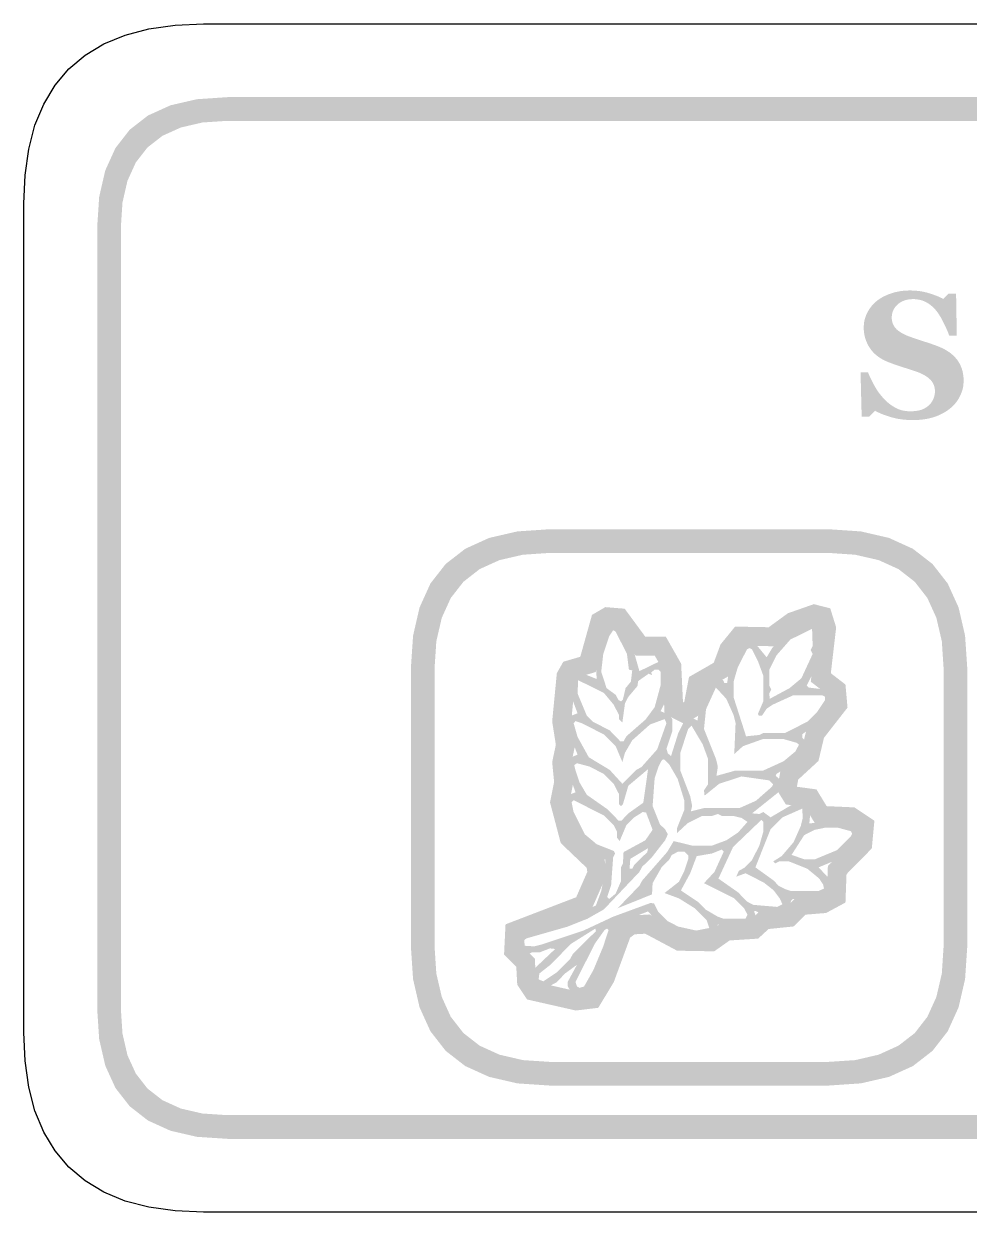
# Model space of a CAD drawing. Header units: millimetres. Extents: x 6 to 294, y 109 to 451.
# Drawn here: x 209.96 to 225.93, y 340.86 to 360.94 of the extents above; entities that cross this region are included whole.
import ezdxf

# ---------------------------------------------------------------- set-up
doc = ezdxf.new("R2010")
doc.units = ezdxf.units.MM
doc.layers.add('CUT', color=1, linetype='Continuous')
doc.layers.add('RASTER', color=7, linetype='Continuous')

msp = doc.modelspace()

# ---------------------------------------------------------------- hatches: boundary and pattern name
at = {"layer": 'RASTER'}
h = msp.add_hatch(color=7, dxfattribs=at)
h.paths.add_polyline_path([(211.2, 357.501), (211.234, 358.016), (211.337, 358.463), (211.509, 358.841), (211.75, 359.151), (212.059, 359.391), (212.438, 359.563), (212.884, 359.666), (213.4, 359.701), (270.6, 359.701), (271.116, 359.666), (271.563, 359.563), (271.941, 359.391), (272.25, 359.151), (272.491, 358.841), (272.663, 358.463), (272.766, 358.016), (272.8, 357.501), (272.8, 344.301), (272.766, 343.785), (272.662, 343.338), (272.491, 342.96), (272.25, 342.651), (271.941, 342.41), (271.563, 342.238), (271.116, 342.135), (270.6, 342.101), (213.4, 342.101), (212.884, 342.135), (212.438, 342.238), (212.059, 342.41), (211.75, 342.651), (211.509, 342.96), (211.337, 343.338), (211.234, 343.785), (211.2, 344.301)])
h.paths.add_polyline_path([(211.6, 357.501), (211.6, 344.301), (211.628, 343.879), (211.712, 343.513), (211.853, 343.204), (212.05, 342.951), (212.303, 342.754), (212.613, 342.613), (212.978, 342.529), (213.4, 342.501), (270.6, 342.501), (271.022, 342.529), (271.388, 342.613), (271.697, 342.754), (271.95, 342.951), (272.147, 343.204), (272.287, 343.513), (272.372, 343.879), (272.4, 344.301), (272.4, 357.501), (272.372, 357.923), (272.287, 358.288), (272.147, 358.598), (271.95, 358.851), (271.697, 359.048), (271.388, 359.188), (271.022, 359.273), (270.6, 359.301), (213.4, 359.301), (212.978, 359.273), (212.613, 359.188), (212.303, 359.048), (212.05, 358.851), (211.853, 358.598), (211.712, 358.288), (211.628, 357.923), (211.6, 357.501)], flags=0)
msp.add_hatch(color=7, dxfattribs=at).paths.add_polyline_path([(224.976, 354.245), (224.928, 354.246), (224.882, 354.248), (224.836, 354.252), (224.792, 354.257), (224.748, 354.263), (224.704, 354.271), (224.662, 354.281), (224.62, 354.292), (224.58, 354.304), (224.541, 354.317), (224.504, 354.33), (224.468, 354.343), (224.434, 354.357), (224.402, 354.372), (224.371, 354.387), (224.341, 354.403), (224.24, 354.301), (224.116, 354.301), (224.097, 355.052), (224.223, 355.052), (224.234, 355.025), (224.245, 354.998), (224.258, 354.97), (224.271, 354.942), (224.285, 354.914), (224.3, 354.885), (224.315, 354.856), (224.331, 354.827), (224.348, 354.797), (224.365, 354.769), (224.383, 354.741), (224.402, 354.714), (224.421, 354.688), (224.441, 354.663), (224.462, 354.638), (224.483, 354.614), (224.506, 354.59), (224.529, 354.567), (224.553, 354.546), (224.578, 354.525), (224.603, 354.506), (224.629, 354.488), (224.656, 354.471), (224.683, 354.455), (224.712, 354.44), (224.741, 354.428), (224.772, 354.417), (224.803, 354.408), (224.836, 354.402), (224.87, 354.397), (224.905, 354.394), (224.942, 354.393), (224.99, 354.395), (225.036, 354.399), (225.078, 354.407), (225.118, 354.417), (225.155, 354.431), (225.188, 354.448), (225.219, 354.468), (225.247, 354.49), (225.272, 354.516), (225.294, 354.542), (225.312, 354.571), (225.327, 354.601), (225.339, 354.632), (225.347, 354.665), (225.352, 354.7), (225.354, 354.736), (225.352, 354.766), (225.348, 354.794), (225.341, 354.822), (225.331, 354.848), (225.318, 354.873), (225.303, 354.896), (225.285, 354.919), (225.263, 354.94), (225.239, 354.961), (225.212, 354.98), (225.182, 354.999), (225.149, 355.017), (225.112, 355.035), (225.073, 355.052), (225.03, 355.068), (224.984, 355.083), (224.954, 355.093), (224.924, 355.102), (224.895, 355.112), (224.866, 355.121), (224.838, 355.13), (224.811, 355.139), (224.784, 355.148), (224.758, 355.156), (224.732, 355.165), (224.707, 355.173), (224.682, 355.182), (224.658, 355.19), (224.634, 355.199), (224.61, 355.208), (224.587, 355.216), (224.564, 355.225), (224.513, 355.247), (224.466, 355.271), (224.422, 355.298), (224.381, 355.327), (224.344, 355.358), (224.31, 355.391), (224.28, 355.426), (224.253, 355.464), (224.229, 355.503), (224.208, 355.544), (224.191, 355.585), (224.176, 355.628), (224.165, 355.672), (224.157, 355.717), (224.152, 355.764), (224.151, 355.811), (224.152, 355.841), (224.154, 355.871), (224.158, 355.901), (224.164, 355.93), (224.171, 355.959), (224.181, 355.988), (224.191, 356.017), (224.204, 356.045), (224.218, 356.072), (224.233, 356.099), (224.25, 356.126), (224.268, 356.151), (224.288, 356.176), (224.31, 356.2), (224.333, 356.223), (224.357, 356.246), (224.382, 356.267), (224.409, 356.286), (224.438, 356.304), (224.468, 356.322), (224.499, 356.338), (224.533, 356.354), (224.568, 356.369), (224.605, 356.382), (224.643, 356.395), (224.682, 356.405), (224.722, 356.414), (224.762, 356.422), (224.804, 356.428), (224.846, 356.432), (224.889, 356.434), (224.933, 356.435), (224.976, 356.434), (225.018, 356.432), (225.06, 356.428), (225.1, 356.423), (225.141, 356.416), (225.18, 356.408), (225.219, 356.399), (225.257, 356.387), (225.294, 356.376), (225.328, 356.364), (225.361, 356.352), (225.392, 356.34), (225.42, 356.328), (225.447, 356.316), (225.472, 356.304), (225.494, 356.292), (225.583, 356.379), (225.711, 356.379), (225.723, 355.67), (225.597, 355.67), (225.585, 355.699), (225.574, 355.728), (225.562, 355.757), (225.549, 355.786), (225.536, 355.815), (225.522, 355.845), (225.508, 355.874), (225.493, 355.904), (225.478, 355.933), (225.463, 355.961), (225.448, 355.988), (225.432, 356.013), (225.417, 356.038), (225.401, 356.06), (225.385, 356.082), (225.368, 356.103), (225.35, 356.123), (225.331, 356.143), (225.311, 356.161), (225.291, 356.179), (225.27, 356.195), (225.248, 356.211), (225.226, 356.225), (225.203, 356.238), (225.179, 356.25), (225.154, 356.26), (225.128, 356.269), (225.101, 356.276), (225.073, 356.281), (225.044, 356.285), (225.014, 356.288), (224.983, 356.289), (224.944, 356.287), (224.907, 356.283), (224.872, 356.276), (224.839, 356.266), (224.808, 356.254), (224.778, 356.238), (224.75, 356.22), (224.724, 356.199), (224.701, 356.176), (224.68, 356.152), (224.663, 356.126), (224.649, 356.099), (224.638, 356.071), (224.63, 356.041), (224.626, 356.01), (224.624, 355.978), (224.625, 355.948), (224.629, 355.919), (224.636, 355.891), (224.646, 355.865), (224.658, 355.84), (224.673, 355.817), (224.691, 355.795), (224.711, 355.774), (224.734, 355.755), (224.761, 355.736), (224.79, 355.718), (224.823, 355.7), (224.858, 355.683), (224.897, 355.666), (224.938, 355.651), (224.983, 355.635), (225.01, 355.626), (225.037, 355.617), (225.065, 355.608), (225.092, 355.599), (225.12, 355.589), (225.148, 355.58), (225.176, 355.571), (225.204, 355.562), (225.232, 355.553), (225.259, 355.544), (225.285, 355.535), (225.311, 355.526), (225.335, 355.517), (225.359, 355.509), (225.382, 355.5), (225.405, 355.492), (225.456, 355.47), (225.505, 355.447), (225.55, 355.421), (225.592, 355.394), (225.631, 355.365), (225.666, 355.334), (225.699, 355.3), (225.728, 355.265), (225.754, 355.228), (225.776, 355.189), (225.795, 355.147), (225.811, 355.104), (225.823, 355.058), (225.831, 355.01), (225.837, 354.96), (225.838, 354.907), (225.837, 354.874), (225.834, 354.84), (225.83, 354.807), (225.823, 354.775), (225.814, 354.742), (225.803, 354.71), (225.79, 354.678), (225.775, 354.646), (225.759, 354.616), (225.741, 354.586), (225.722, 354.558), (225.701, 354.531), (225.679, 354.506), (225.656, 354.481), (225.632, 354.459), (225.605, 354.437), (225.576, 354.415), (225.545, 354.394), (225.512, 354.374), (225.479, 354.355), (225.445, 354.338), (225.409, 354.322), (225.372, 354.308), (225.334, 354.295), (225.295, 354.283), (225.254, 354.273), (225.212, 354.265), (225.168, 354.258), (225.122, 354.252), (225.075, 354.248), (225.026, 354.246), (224.976, 354.245)])
h = msp.add_hatch(color=7, dxfattribs=at)
h.paths.add_polyline_path([(216.5, 350.051), (216.537, 350.602), (216.647, 351.079), (216.83, 351.483), (217.087, 351.813), (217.418, 352.07), (217.822, 352.254), (218.299, 352.364), (218.85, 352.401), (223.55, 352.401), (224.101, 352.364), (224.578, 352.254), (224.982, 352.07), (225.313, 351.813), (225.57, 351.483), (225.753, 351.079), (225.863, 350.602), (225.9, 350.051), (225.9, 345.351), (225.863, 344.8), (225.753, 344.323), (225.57, 343.919), (225.313, 343.588), (224.982, 343.331), (224.578, 343.148), (224.101, 343.038), (223.55, 343.001), (218.85, 343.001), (218.299, 343.038), (217.822, 343.148), (217.418, 343.331), (217.088, 343.588), (216.83, 343.919), (216.647, 344.323), (216.537, 344.8), (216.5, 345.351)])
h.paths.add_polyline_path([(216.9, 350.051), (216.9, 345.351), (216.93, 344.894), (217.022, 344.498), (217.174, 344.163), (217.388, 343.888), (217.662, 343.675), (217.997, 343.523), (218.393, 343.431), (218.85, 343.401), (223.55, 343.401), (224.007, 343.431), (224.403, 343.523), (224.738, 343.675), (225.013, 343.888), (225.226, 344.163), (225.378, 344.498), (225.47, 344.894), (225.5, 345.351), (225.5, 350.051), (225.47, 350.508), (225.378, 350.904), (225.226, 351.239), (225.013, 351.513), (224.738, 351.727), (224.403, 351.879), (224.007, 351.97), (223.55, 352.001), (218.85, 352.001), (218.393, 351.97), (217.997, 351.879), (217.662, 351.727), (217.388, 351.513), (217.174, 351.239), (217.022, 350.904), (216.93, 350.508), (216.9, 350.051)], flags=0)
h = msp.add_hatch(color=7, dxfattribs=at)
h.paths.add_polyline_path([(223.308, 351.135), (223.585, 351.064), (223.685, 350.743), (223.595, 349.968), (223.842, 349.777), (223.877, 349.387), (223.479, 348.877), (223.386, 348.486), (223.043, 348.17), (223.023, 348.056), (223.027, 348.049), (223.352, 348.005), (223.524, 347.722), (223.994, 347.701), (224.331, 347.476), (224.287, 347.007), (223.86, 346.573), (223.842, 346.093), (223.515, 345.917), (223.17, 345.889), (222.971, 345.69), (222.543, 345.646), (222.367, 345.484), (221.885, 345.453), (221.625, 345.269), (220.997, 345.28), (220.459, 345.567), (220.281, 345.557), (220.204, 345.5), (219.928, 344.749), (219.666, 344.315), (219.287, 344.269), (218.463, 344.456), (218.297, 344.706), (218.281, 345.006), (218.074, 345.213), (218.099, 345.725), (219.293, 346.183), (219.481, 346.612), (219.47, 346.68), (219.032, 347.098), (218.851, 347.785), (218.92, 348.132), (218.887, 348.466), (218.949, 348.759), (218.887, 349.154), (218.966, 349.969), (219.075, 350.162), (219.362, 350.246), (219.56, 350.954), (219.786, 351.085), (220.112, 351.058), (220.461, 350.584), (220.808, 350.584), (221.066, 350.129), (221.097, 349.483), (221.11, 349.476), (221.118, 349.481), (221.199, 349.905), (221.616, 350.144), (221.732, 350.455), (221.978, 350.756), (222.546, 350.745), (222.869, 350.981)])
h.paths.add_polyline_path([(223.322, 350.801), (223.02, 350.695), (222.648, 350.423), (222.128, 350.433), (222.014, 350.293), (221.876, 349.923), (221.485, 349.7), (221.406, 349.284), (221.127, 349.108), (220.786, 349.282), (220.75, 350.038), (220.621, 350.264), (220.3, 350.264), (219.941, 350.751), (219.86, 350.758), (219.833, 350.742), (219.623, 349.988), (219.289, 349.891), (219.278, 349.871), (219.21, 349.163), (219.275, 348.75), (219.21, 348.449), (219.244, 348.116), (219.179, 347.795), (219.319, 347.267), (219.769, 346.837), (219.812, 346.57), (219.532, 345.932), (218.409, 345.501), (218.401, 345.339), (218.594, 345.145), (218.612, 344.811), (218.659, 344.74), (219.304, 344.594), (219.473, 344.614), (219.638, 344.888), (219.936, 345.7), (220.167, 345.87), (220.529, 345.892), (221.08, 345.599), (221.526, 345.59), (221.774, 345.767), (222.233, 345.796), (222.404, 345.954), (222.825, 345.997), (223.027, 346.199), (223.422, 346.231), (223.529, 346.288), (223.545, 346.709), (223.979, 347.15), (223.995, 347.316), (223.891, 347.385), (223.34, 347.41), (223.158, 347.708), (222.835, 347.751), (222.686, 347.991), (222.746, 348.331), (223.097, 348.656), (223.184, 349.019), (223.547, 349.484), (223.536, 349.609), (223.256, 349.825), (223.359, 350.712), (223.332, 350.798), (223.322, 350.801)], flags=0)
h = msp.add_hatch(color=7, dxfattribs=at)
h.paths.add_polyline_path([(219.86, 350.851), (219.993, 350.804), (220.127, 350.638), (220.25, 350.394), (220.361, 350.003), (220.684, 350.16), (220.761, 350.137), (220.818, 350.06), (220.818, 349.893), (220.851, 349.793), (220.785, 349.459), (220.718, 349.326), (220.861, 349.269), (220.918, 349.192), (220.918, 348.992), (220.818, 348.691), (220.841, 348.614), (220.895, 348.568), (221.018, 348.958), (221.108, 349.135), (221.219, 349.225), (221.342, 349.169), (221.385, 349.459), (221.452, 349.659), (221.576, 349.87), (221.686, 349.893), (221.776, 349.85), (221.796, 349.803), (221.843, 349.803), (221.886, 350.093), (222.11, 350.504), (222.22, 350.561), (222.263, 350.537), (222.511, 350.237), (222.611, 350.404), (222.878, 350.671), (223.088, 350.794), (223.322, 350.861), (223.365, 350.838), (223.422, 350.761), (223.422, 350.394), (223.322, 350.027), (223.188, 349.76), (223.222, 349.726), (223.489, 349.693), (223.599, 349.636), (223.622, 349.492), (223.532, 349.316), (223.445, 349.235), (223.399, 349.149), (223.111, 348.935), (223.111, 348.882), (223.188, 348.791), (223.131, 348.614), (222.965, 348.448), (222.677, 348.267), (222.664, 348.234), (222.754, 348.157), (222.754, 348.057), (222.697, 347.947), (222.263, 347.6), (222.387, 347.59), (222.454, 347.623), (222.577, 347.533), (222.955, 347.756), (223.155, 347.79), (223.255, 347.69), (223.232, 347.433), (223.889, 347.456), (224.066, 347.366), (224.09, 347.222), (224.033, 347.112), (223.766, 346.845), (223.389, 346.688), (223.565, 346.498), (223.622, 346.388), (223.599, 346.244), (223.522, 346.187), (223.389, 346.154), (222.955, 346.154), (222.921, 346.121), (222.898, 345.977), (222.821, 345.92), (222.387, 345.92), (222.32, 345.954), (222.297, 345.944), (222.32, 345.887), (222.297, 345.743), (222.153, 345.687), (221.686, 345.72), (221.643, 345.563), (221.552, 345.52), (221.118, 345.52), (220.985, 345.553), (220.741, 345.677), (220.507, 345.944), (219.993, 345.743), (219.816, 345.186), (219.593, 344.675), (219.526, 344.575), (219.416, 344.518), (219.316, 344.518), (219.205, 344.575), (219.149, 344.685), (219.149, 344.752), (219.306, 345.042), (219.105, 344.895), (218.958, 344.742), (218.781, 344.652), (218.681, 344.652), (218.591, 344.695), (218.548, 344.785), (218.571, 344.962), (218.938, 345.309), (218.848, 345.319), (218.681, 345.253), (218.548, 345.253), (218.481, 345.219), (218.337, 345.309), (218.314, 345.52), (218.337, 345.563), (218.448, 345.62), (219.149, 345.82), (219.626, 346.044), (219.716, 346.288), (219.783, 346.621), (219.783, 346.822), (219.539, 346.945), (219.339, 347.145), (219.182, 347.423), (219.115, 347.656), (219.139, 347.9), (219.282, 347.957), (219.149, 348.324), (219.149, 348.491), (219.172, 348.534), (219.316, 348.591), (219.149, 349.025), (219.149, 349.192), (219.172, 349.235), (219.316, 349.292), (219.215, 349.559), (219.192, 349.803), (219.215, 349.893), (219.282, 349.96), (219.416, 349.96), (219.639, 349.87), (219.616, 350.294), (219.683, 350.561), (219.806, 350.804)])
h.paths.add_polyline_path([(223.278, 350.718), (222.911, 350.537), (222.677, 350.27), (222.554, 350.027), (222.554, 349.76), (222.587, 349.693), (222.554, 349.626), (222.564, 349.536), (222.898, 349.716), (223.098, 349.883), (223.288, 350.294), (223.255, 350.36), (223.288, 350.427)], flags=0)
h.paths.add_polyline_path([(219.917, 350.694), (219.85, 350.594), (219.75, 350.294), (219.716, 349.993), (219.806, 349.716), (219.96, 349.603), (220.007, 349.516), (220.05, 349.492), (220.083, 349.526), (220.127, 349.716), (220.217, 349.826), (220.24, 350.017), (220.184, 350.027), (220.15, 350.294), (219.96, 350.671)], flags=0)
h.paths.add_polyline_path([(222.22, 350.394), (222.177, 350.37), (222.02, 350.06), (221.953, 349.826), (221.953, 349.559), (222.163, 348.902), (222.387, 348.925), (222.454, 348.958), (222.821, 348.958), (223.198, 349.149), (223.365, 349.316), (223.499, 349.516), (223.499, 349.569), (223.455, 349.593), (222.955, 349.593), (222.611, 349.436), (222.511, 349.369), (222.43, 349.249), (222.377, 349.249), (222.364, 349.282), (222.454, 349.492), (222.454, 349.926), (222.364, 350.17), (222.263, 350.37)], flags=0)
h.paths.add_polyline_path([(220.618, 350.027), (220.561, 349.983), (220.574, 349.936), (220.517, 349.96), (220.341, 349.836), (220.327, 349.75), (220.174, 349.569), (220.117, 349.459), (220.073, 349.135), (220.017, 349.192), (220.017, 349.259), (219.927, 349.436), (219.76, 349.636), (219.326, 349.85), (219.316, 349.626), (219.473, 349.249), (219.573, 349.149), (219.86, 349.002), (220.04, 348.815), (220.093, 348.815), (220.14, 348.902), (220.461, 349.182), (220.618, 349.392), (220.718, 349.76), (220.718, 349.993), (220.684, 350.027)], flags=0)
h.paths.add_polyline_path([(221.653, 349.726), (221.486, 349.359), (221.452, 349.025), (221.653, 348.524), (221.686, 348.391), (221.663, 348.234), (221.986, 348.324), (222.454, 348.324), (222.798, 348.481), (222.998, 348.648), (223.055, 348.758), (223.021, 348.791), (222.788, 348.858), (222.454, 348.858), (222.11, 348.735), (221.963, 348.601), (221.986, 349.125), (221.953, 349.259), (221.829, 349.536)], flags=0)
h.paths.add_polyline_path([(220.785, 349.192), (220.541, 349.102), (220.24, 348.835), (220.117, 348.624), (220.073, 348.468), (219.96, 348.735), (219.76, 348.935), (219.382, 349.125), (219.282, 349.159), (219.249, 349.125), (219.316, 348.892), (219.506, 348.548), (219.86, 348.334), (220.073, 348.1), (220.307, 348.334), (220.394, 348.381), (220.661, 348.681), (220.818, 349.125)], flags=0)
h.paths.add_polyline_path([(221.242, 349.082), (221.185, 349.025), (221.052, 348.624), (221.052, 348.324), (221.219, 347.89), (221.252, 347.723), (221.229, 347.633), (221.452, 347.69), (222.053, 347.69), (222.33, 347.813), (222.597, 348.047), (222.621, 348.09), (222.554, 348.157), (222.087, 348.224), (221.709, 348.1), (221.462, 347.9), (221.452, 347.99), (221.519, 348.09), (221.519, 348.524), (221.429, 348.768)], flags=0)
h.paths.add_polyline_path([(220.775, 348.514), (220.741, 348.501), (220.684, 348.391), (220.618, 348.19), (220.584, 347.723), (220.708, 347.413), (220.795, 347.332), (220.841, 347.246), (220.795, 347.145), (220.561, 346.845), (220.407, 346.698), (220.361, 346.611), (219.76, 345.977), (219.483, 345.82), (219.149, 345.687), (218.448, 345.486), (218.414, 345.453), (218.424, 345.363), (218.581, 345.353), (218.715, 345.386), (219.416, 345.62), (219.917, 345.854), (220.551, 346.087), (220.608, 346.077), (220.674, 345.944), (220.841, 345.777), (221.018, 345.687), (221.319, 345.62), (221.542, 345.663), (221.496, 345.797), (221.295, 345.997), (221.028, 346.164), (220.785, 346.254), (221.028, 346.444), (221.118, 346.621), (221.185, 346.822), (221.185, 346.888), (221.118, 346.955), (221.018, 346.955), (220.908, 346.898), (220.861, 346.812), (220.741, 346.698), (220.584, 346.421), (220.574, 346.231), (219.993, 345.997), (220.361, 346.378), (220.407, 346.464), (220.828, 346.945), (220.941, 347.132), (221.252, 347.055), (221.586, 347.055), (221.829, 347.145), (222.03, 347.279), (222.187, 347.456), (222.087, 347.523), (221.953, 347.556), (221.753, 347.556), (221.686, 347.59), (221.586, 347.556), (221.419, 347.556), (221.175, 347.433), (220.995, 347.266), (220.995, 347.346), (221.118, 347.656), (221.118, 347.823), (221.008, 348.18), (220.861, 348.434)], flags=0)
h.paths.add_polyline_path([(219.306, 348.448), (219.259, 348.414), (219.282, 348.324), (219.349, 348.124), (219.473, 347.913), (219.826, 347.666), (220.007, 347.479), (220.06, 347.479), (220.174, 347.6), (220.427, 347.78), (220.507, 348.347), (220.174, 348.067), (220.083, 347.756), (220.05, 347.723), (220.017, 347.756), (220.017, 347.923), (219.927, 348.1), (219.76, 348.267), (219.516, 348.391)], flags=0)
h.paths.add_polyline_path([(219.249, 347.823), (219.215, 347.79), (219.249, 347.623), (219.439, 347.246), (219.639, 347.079), (219.927, 346.965), (219.95, 346.922), (219.917, 346.855), (219.883, 346.388), (219.816, 346.187), (219.85, 346.154), (219.96, 346.244), (220.05, 346.454), (220.05, 346.688), (220.083, 346.755), (220.093, 346.945), (220.461, 347.145), (220.584, 347.322), (220.474, 347.613), (220.417, 347.623), (220.274, 347.533), (220.14, 347.399), (220.027, 347.132), (219.983, 347.189), (219.983, 347.289), (219.927, 347.399), (219.76, 347.566)], flags=0)
h.paths.add_polyline_path([(223.111, 347.68), (222.778, 347.533), (222.577, 347.332), (222.32, 346.688), (222.631, 346.464), (222.711, 346.378), (222.821, 346.321), (222.921, 346.288), (223.389, 346.288), (223.479, 346.331), (223.465, 346.398), (223.399, 346.498), (223.198, 346.665), (222.888, 346.788), (222.721, 346.788), (222.654, 346.755), (222.621, 346.788), (222.764, 346.878), (222.965, 347.112), (223.088, 347.389), (223.121, 347.523)], flags=0)
h.paths.add_polyline_path([(222.42, 347.489), (221.943, 347.032), (221.696, 346.498), (222.03, 346.264), (222.177, 346.111), (222.287, 346.054), (222.687, 346.02), (222.778, 346.064), (222.731, 346.164), (222.631, 346.298), (222.464, 346.431), (222.153, 346.588), (221.996, 346.531), (222.043, 346.631), (222.13, 346.678), (222.263, 346.812), (222.387, 347.055), (222.454, 347.289), (222.454, 347.456)], flags=0)
h.paths.add_polyline_path([(223.489, 347.356), (223.322, 347.322), (223.145, 347.232), (222.931, 346.898), (223.155, 346.822), (223.322, 346.822), (223.699, 346.979), (223.933, 347.212), (223.956, 347.256), (223.933, 347.299), (223.722, 347.356)], flags=0)
h.paths.add_polyline_path([(220.507, 347.012), (220.207, 346.832), (220.194, 346.665), (220.24, 346.665), (220.274, 346.732), (220.494, 346.945)], flags=0)
h.paths.add_polyline_path([(221.753, 346.989), (221.586, 346.922), (221.329, 346.878), (221.219, 346.588), (221.062, 346.298), (221.362, 346.097), (221.476, 345.977), (221.686, 345.854), (221.786, 345.82), (222.153, 345.82), (222.187, 345.887), (222.13, 345.997), (221.963, 346.164), (221.452, 346.421), (221.629, 346.611), (221.786, 346.955)], flags=0)
h.paths.add_polyline_path([(219.616, 345.653), (219.205, 345.396), (218.858, 345.042), (218.671, 344.895), (218.658, 344.795), (218.738, 344.762), (218.958, 344.909), (219.192, 345.142), (219.239, 345.229), (219.626, 345.61)], flags=0)
h.paths.add_polyline_path([(219.816, 345.653), (219.773, 345.63), (219.606, 345.396), (219.282, 344.752), (219.306, 344.675), (219.349, 344.652), (219.426, 344.675), (219.583, 344.952), (219.75, 345.353), (219.84, 345.63)], flags=0)

# ---------------------------------------------------------------- linework, layer by layer
at = {"layer": 'CUT'}
msp.add_lwpolyline([(271.001, 340.861), (212.999, 340.861), (212.517, 340.882), (212.075, 340.945), (211.675, 341.05), (211.315, 341.198), (210.997, 341.389), (210.722, 341.622), (210.488, 341.898), (210.297, 342.216), (210.149, 342.576), (210.044, 342.976), (209.981, 343.418), (209.96, 343.9), (209.96, 357.902), (209.981, 358.384), (210.044, 358.825), (210.149, 359.226), (210.297, 359.585), (210.488, 359.903), (210.722, 360.179), (210.997, 360.413), (211.315, 360.603), (211.675, 360.751), (212.075, 360.857), (212.517, 360.92), (212.999, 360.941), (271.001, 360.941)], dxfattribs=at)

doc.saveas('drawing.dxf')
